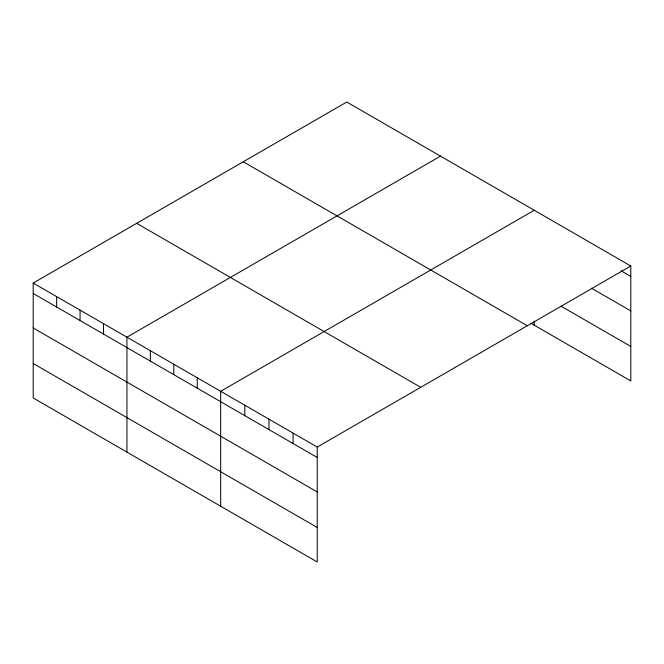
<?xml version="1.0" encoding="UTF-8"?>
<svg xmlns="http://www.w3.org/2000/svg" width="664" height="664" viewBox="0 0 664 664"><rect width="100%" height="100%" fill="white"/><g stroke="black" fill="none" stroke-linecap="round" stroke-linejoin="round"><path stroke-width="1" d="M33.2 283.063L317.234 447.046L317.234 561.976L33.2 397.985L33.2 283.063L346.766 102.024L630.8 266.015L630.8 380.937L530.76 323.177M440.498 156.14L126.932 337.179L126.932 452.101M534.229 210.256L220.664 391.295L220.664 506.217M317.234 447.046L630.8 266.015M620.964 270.746L630.8 276.431M591.458 288.201L630.8 310.918M561.055 306.179L630.8 346.45M243.29 161.767L527.324 325.758M136.676 223.32L420.71 387.311M33.2 293.471L317.234 457.463M33.2 327.966L317.234 491.949M33.2 363.498L317.234 527.482M534.229 321.127L534.229 325.186M293.09 433.111L293.09 443.527M268.953 419.175L268.953 429.583M244.808 405.231L244.808 415.647M197.233 377.766L197.233 388.174M173.802 364.237L173.802 374.645M150.363 350.708L150.363 361.116M103.501 323.65L103.501 334.058M80.07 310.121L80.07 320.529M56.631 296.592L56.631 307"/></g></svg>
